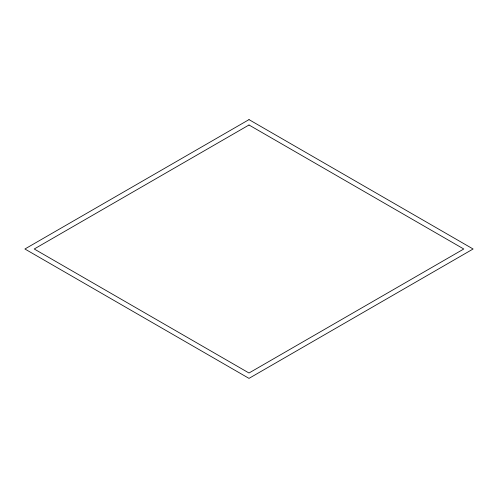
<?xml version="1.0" encoding="UTF-8"?>
<svg xmlns="http://www.w3.org/2000/svg" width="498" height="498" viewBox="0 0 498 498"><rect width="100%" height="100%" fill="white"/><g stroke="black" fill="none" stroke-linecap="round" stroke-linejoin="round"><path stroke-width="0.75" d="M249 119.62L24.9 249L249 378.38L473.1 249L249 119.62M249 124.998L34.219 249L249 373.002L463.781 249L249 124.998"/></g></svg>
